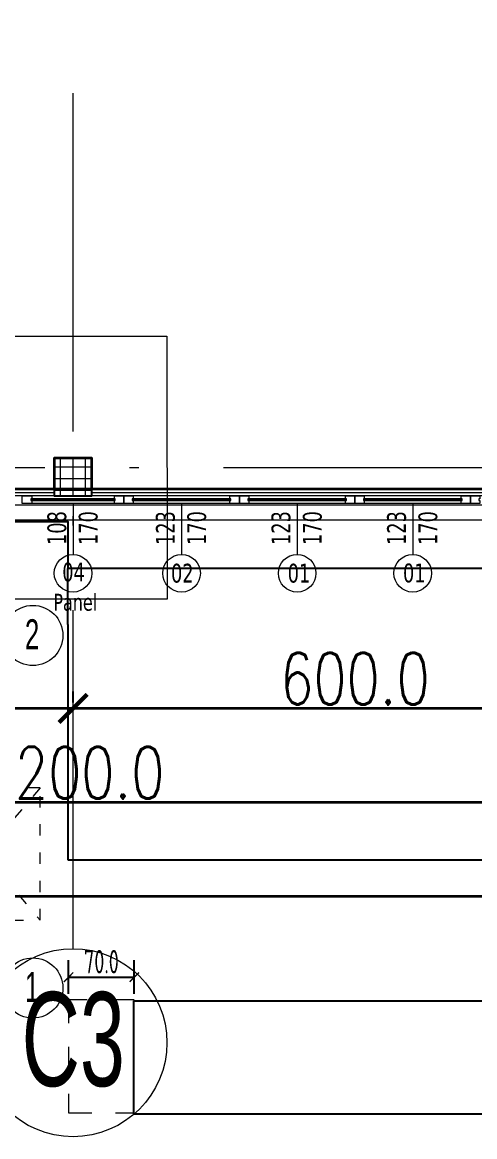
# Model space of a CAD drawing. Extents: x 6529560 to 6558080, y 5579316 to 5588131.
# Drawn here: x 6543582.74 to 6543587.56, y 5579499.85 to 5579511.71 of the extents above; entities that cross this region are included whole.
import ezdxf

# ---------------------------------------------------------------- set-up
doc = ezdxf.new("R2010")
doc.units = 0
doc.header["$MEASUREMENT"] = 0
doc.header["$PDSIZE"] = -5
for name, pattern in [('0.5_0.5', [1, 0.5, -0.5]), ('ACAD_ISO03W100', [30, 12, -18]), ('ACAD_ISO10W100', [18, 12, -3, 0, -3])]:
    doc.linetypes.add(name, pattern=pattern)
doc.layers.get('0').update_dxf_attribs({"color": 2, "linetype": 'CONTINUOUS', "lineweight": 5})
doc.layers.get('Defpoints').update_dxf_attribs({"linetype": 'CONTINUOUS'})
for name, color, linetype, lineweight in [('arch_droga', 1, 'CONTINUOUS', 25), ('arch_drzwi i okna', 4, 'CONTINUOUS', 15), ('arch_drzwi i okna_znaczniki', 130, 'CONTINUOUS', 9), ('arch_fundamenty na rzucie', 3, 'CONTINUOUS', 15), ('arch_osie', 181, 'CONTINUOUS', 5), ('arch_powierzchnia', 6, 'CONTINUOUS', 35), ('arch_sciany dzialowe cienkie na hali', 52, 'CONTINUOUS', 15), ('arch_sciany zewnętrzne', 94, 'CONTINUOUS', 18), ('arch_slupy wypelnienie', 9, 'CONTINUOUS', 13), ('arch_słupy', 8, 'CONTINUOUS', 25), ('arch_wymiary', 2, 'CONTINUOUS', 13), ('arch_zadaszenie', 76, 'CONTINUOUS', 15)]:
    doc.layers.add(name, color=color, linetype=linetype, lineweight=lineweight)
doc.layers.add('arch_osie opisy', color=1, linetype='CONTINUOUS')
doc.styles.add('ISO8', font='iso8.shx', dxfattribs={"width": 0.7})
doc.styles.get("Standard").update_dxf_attribs({"font": 'arial.ttf', "width": 0.75})
doc.styles.add('styl1', font='romans.shx', dxfattribs={"width": 0.75})
doc.styles.add('TABELKA', font='tahoma.ttf', dxfattribs={"width": 0.8})
doc.dimstyles.new('biura', dxfattribs={"dimtxt": 0.25, "dimasz": 0.1, "dimexe": 0.18, "dimexo": 0.0625, "dimgap": 0.04, "dimtad": 1, "dimdec": 1, "dimlfac": 100, "dimzin": 0, "dimdsep": 46, "dimtxsty": 'ISO8', "dimblk": 'ARCHTICK', "dimcen": 0.09, "dimadec": 0, "dimazin": 0, "dimtfac": 1, "dimtdec": 1, "dimtix": 1, "dimtofl": 0, "dimtmove": 0, "dimatfit": 3, "dimldrblk": 'ARCHTICK', "dimfxl": 0.2, "dimfxlon": 1, "dimtolj": 1, "dimtzin": 0, "dimarcsym": 0})
doc.dimstyles.new('wymiary hala', dxfattribs={"dimtxt": 0.55, "dimasz": 0.3, "dimexe": 0.18, "dimexo": 0.0625, "dimgap": 0.04, "dimtad": 1, "dimtoh": 1, "dimdec": 1, "dimlfac": 100, "dimzin": 0, "dimdsep": 46, "dimtxsty": 'styl1', "dimblk": 'ARCHTICK', "dimcen": 0.09, "dimadec": 0, "dimazin": 0, "dimtfac": 1, "dimtdec": 1, "dimtofl": 0, "dimtmove": 0, "dimatfit": 3, "dimldrblk": 'ARCHTICK', "dimfxl": 1, "dimtolj": 1, "dimtzin": 0, "dimarcsym": 0})

# ---------------------------------------------------------------- blocks, each defined once
blk = doc.blocks.new('ZT_z_opisami')
at = {"layer": 'arch_droga', "color": 7, "linetype": 'Continuous'}
for p, q in [((6540918.120309012, 5579428.451616715), (6540905.048503206, 5579428.451617444)), ((6540905.048503173, 5579427.854808397), (6540905.048503206, 5579428.451617444)), ((6540905.048503173, 5579427.854808397), (6540905.048323748, 5579425.351617444)), ((6540905.048323748, 5579425.351617442), (6540918.12030884, 5579425.351616712)), ((6540905.74821623, 5579423.851567268), (6540905.748130216, 5579422.651567269)), ((6540905.74821623, 5579423.851567268), (6540920.120308755, 5579423.851616601)), ((6540905.748130218, 5579422.651567268), (6540945.63975092, 5579422.651615176))]:
    blk.add_line(p, q, dxfattribs=at)
at = {"layer": 'arch_droga', "color": 0, "flags": 128}
blk.add_lwpolyline([(6540897.490311794, 5579428.951617867), (6540905.048503235, 5579428.951617444), (6540905.048503206, 5579428.451617444)], dxfattribs=at)
at = {"layer": 'arch_osie'}
for centre in [(6540904.67697064, 5579427.73877408, 9.39270141148296), (6540904.67697064, 5579423.988616257, 9.39270141148296)]:
    blk.add_circle(centre, 0.3199999999999999, dxfattribs=at)
at = {"layer": 'arch_zadaszenie', "linetype": 'ACAD_ISO03W100', "ltscale": 0.01, "elevation": 9.39270141148296}
for points in [[(6540904.753796667, 5579426.117309598), (6540903.556928423, 5579424.709922915)], [(6540903.556970639, 5579426.11761816), (6540904.753796667, 5579424.709922915)]]:
    blk.add_lwpolyline(points, dxfattribs=at)
at = {"layer": 'arch_zadaszenie', "linetype": 'ACAD_ISO03W100', "ltscale": 0.01, "elevation": 7.99054015707779}
blk.add_lwpolyline([(6540903.556970639, 5579424.709922915), (6540904.753796667, 5579424.709922915), (6540904.753796667, 5579426.117309598), (6540903.556970639, 5579426.117309598)], close=True, dxfattribs=at)
at = {"layer": 'arch_osie opisy', "char_height": 0.3199999999999999, "width": 0.4799999999999996, "attachment_point": 1}
for s, insert in [('{\\fArial Narrow|b0|i0|c238|p34;2}', (6540904.592778765, 5579427.910955811, 9.39270141148296)), ('{\\fArial Narrow|b0|i0|c238|p34;1}', (6540904.592778765, 5579424.160797988, 9.39270141148296))]:
    blk.add_mtext(s, dxfattribs=dict(at, insert=insert))
blk = doc.blocks.new('_ArchTick')
at = {"color": 0, "linetype": 'ByBlock', "const_width": 0.15}
blk.add_lwpolyline([(-0.5, -0.5), (0.5, 0.5)], dxfattribs=at)
blk = doc.blocks.new('*D117')
at = {"layer": 'arch_wymiary', "color": 0, "lineweight": -2, "transparency": 16777216}
for p, q in [((6543517.282235058, 5579504.347680096), (6543517.282235058, 5579502.230169278)), ((6543625.282235061, 5579504.347669278), (6543625.282235061, 5579502.230169278)), ((6543625.282235061, 5579502.410169278), (6543517.282235058, 5579502.410169278))]:
    blk.add_line(p, q, dxfattribs=at)
at = {"layer": 'Defpoints', "color": 0, "transparency": 16777216}
for p in [(6543517.282235058, 5579504.410180095), (6543625.282235061, 5579504.410169278), (6543517.282235058, 5579502.410169278)]:
    blk.add_point(p, dxfattribs=at)
at = {"layer": 'arch_wymiary', "color": 0, "lineweight": -2, "transparency": 16777216, "xscale": 0.3, "yscale": 0.3, "zscale": 0.3, "rotation": 180}
blk.add_blockref('_ArchTick', (6543517.282235058, 5579502.410169278), dxfattribs=at)
at = {"layer": 'arch_wymiary', "color": 0, "lineweight": -2, "transparency": 16777216, "xscale": 0.3, "yscale": 0.3, "zscale": 0.3}
blk.add_blockref('_ArchTick', (6543625.282235061, 5579502.410169278), dxfattribs=at)
at = {"layer": 'arch_wymiary', "color": 0, "transparency": 16777216, "insert": (6543571.28223506, 5579502.725169278), "char_height": 0.55, "attachment_point": 5, "style": 'styl1'}
blk.add_mtext('\\A1;10800.0', dxfattribs=at)
blk = doc.blocks.new('*D123')
at = {"layer": 'arch_wymiary', "color": 0, "lineweight": -2, "transparency": 16777216}
for p, q in [((6543577.28223506, 5579504.347669278), (6543577.28223506, 5579503.230169279)), ((6543589.282235063, 5579504.347669278), (6543589.282235063, 5579503.230169279)), ((6543577.28223506, 5579503.410169278), (6543589.282235063, 5579503.410169278))]:
    blk.add_line(p, q, dxfattribs=at)
at = {"layer": 'Defpoints', "color": 0, "transparency": 16777216}
for p in [(6543577.28223506, 5579504.410169278), (6543589.282235063, 5579504.410169278), (6543589.282235063, 5579503.410169278)]:
    blk.add_point(p, dxfattribs=at)
at = {"layer": 'arch_wymiary', "color": 0, "lineweight": -2, "transparency": 16777216, "xscale": 0.3, "yscale": 0.3, "zscale": 0.3, "rotation": 180}
blk.add_blockref('_ArchTick', (6543577.28223506, 5579503.410169278), dxfattribs=at)
at = {"layer": 'arch_wymiary', "color": 0, "lineweight": -2, "transparency": 16777216, "xscale": 0.3, "yscale": 0.3, "zscale": 0.3}
blk.add_blockref('_ArchTick', (6543589.282235063, 5579503.410169278), dxfattribs=at)
at = {"layer": 'arch_wymiary', "color": 0, "transparency": 16777216, "insert": (6543583.282235061, 5579503.725169279), "char_height": 0.55, "attachment_point": 5, "style": 'styl1'}
blk.add_mtext('\\A1;1200.0', dxfattribs=at)
blk = doc.blocks.new('*D137')
at = {"layer": 'arch_wymiary', "color": 0, "lineweight": -2, "transparency": 16777216}
for p, q in [((6543577.28223506, 5579504.472669278), (6543577.28223506, 5579504.590169278)), ((6543583.28223514, 5579504.472668602), (6543583.28223514, 5579504.590169278)), ((6543577.28223506, 5579504.410169278), (6543583.28223514, 5579504.410169278))]:
    blk.add_line(p, q, dxfattribs=at)
at = {"layer": 'Defpoints', "color": 0, "transparency": 16777216}
for p in [(6543577.28223506, 5579504.410169278), (6543583.28223514, 5579504.410169278), (6543583.28223514, 5579504.410168603)]:
    blk.add_point(p, dxfattribs=at)
at = {"layer": 'arch_wymiary', "color": 0, "lineweight": -2, "transparency": 16777216, "xscale": 0.3, "yscale": 0.3, "zscale": 0.3, "rotation": 180}
blk.add_blockref('_ArchTick', (6543577.28223506, 5579504.410169278), dxfattribs=at)
at = {"layer": 'arch_wymiary', "color": 0, "lineweight": -2, "transparency": 16777216, "xscale": 0.3, "yscale": 0.3, "zscale": 0.3}
blk.add_blockref('_ArchTick', (6543583.28223514, 5579504.410169278), dxfattribs=at)
at = {"layer": 'arch_wymiary', "color": 0, "transparency": 16777216, "insert": (6543580.2822351, 5579504.725169279), "char_height": 0.55, "attachment_point": 5, "style": 'styl1'}
blk.add_mtext('\\A1;600.0', dxfattribs=at)
blk = doc.blocks.new('*D138')
at = {"layer": 'arch_wymiary', "color": 0, "lineweight": -2, "transparency": 16777216}
for p, q in [((6543583.28223514, 5579504.472668602), (6543583.28223514, 5579504.590169278)), ((6543589.282235063, 5579504.472669278), (6543589.282235063, 5579504.590169278)), ((6543583.28223514, 5579504.410169278), (6543589.282235063, 5579504.410169278))]:
    blk.add_line(p, q, dxfattribs=at)
at = {"layer": 'Defpoints', "color": 0, "transparency": 16777216}
for p in [(6543583.28223514, 5579504.410168603), (6543589.282235063, 5579504.410169278), (6543589.282235063, 5579504.410169278)]:
    blk.add_point(p, dxfattribs=at)
at = {"layer": 'arch_wymiary', "color": 0, "lineweight": -2, "transparency": 16777216, "xscale": 0.3, "yscale": 0.3, "zscale": 0.3, "rotation": 180}
blk.add_blockref('_ArchTick', (6543583.28223514, 5579504.410169278), dxfattribs=at)
at = {"layer": 'arch_wymiary', "color": 0, "lineweight": -2, "transparency": 16777216, "xscale": 0.3, "yscale": 0.3, "zscale": 0.3}
blk.add_blockref('_ArchTick', (6543589.282235063, 5579504.410169278), dxfattribs=at)
at = {"layer": 'arch_wymiary', "color": 0, "transparency": 16777216, "insert": (6543586.282235102, 5579504.725169279), "char_height": 0.55, "attachment_point": 5, "style": 'styl1'}
blk.add_mtext('\\A1;600.0', dxfattribs=at)
blk = doc.blocks.new('biura_parter_hala')
at = {"layer": 'arch_slupy wypelnienie'}
h = blk.add_hatch(dxfattribs=at)
h.set_pattern_fill('ANSI37', color=256, angle=225)
h.set_pattern_definition([(270, (-6543688.969563113, -5579518.520169346), (0.125, 0), []), (0, (-6543688.969563113, -5579518.520169346), (0, 0.125), [])])
h.paths.add_polyline_path([(65.8999985884875, -11.45000800676644), (65.49999858811498, -11.45000800676644), (65.49999858811498, -11.85000800713897), (65.8999985884875, -11.85000800713897)])
at = {"layer": 'arch_drzwi i okna'}
for p, q in [((66.1399991940707, -11.85000427346676, -0.0368575220855849), (65.25999906565994, -11.85000427346676, -0.0368575220855849)), ((67.36999893281609, -11.85000486858189, -0.0368575220855849), (66.33999893348664, -11.85000486858189, -0.0368575220855849)), ((68.59999893419445, -11.85000486858189, -0.0368575220855849), (67.569998934865, -11.85000486858189, -0.0368575220855849)), ((69.82999893464148, -11.85000486858189, -0.0368575220855849), (68.79999893438071, -11.85000486858189, -0.0368575220855849)), ((65.25999906565994, -11.88000427372753, -0.0368575220855849), (65.25999906565994, -11.90000427421182, -0.0368575220855849)), ((66.1399991940707, -11.93000427354127, -0.0368575220855849), (65.25999906565994, -11.93000427354127, -0.0368575220855849)), ((66.1399991940707, -11.88000427372753, -0.0368575220855849), (66.1399991940707, -11.90000427421182, -0.0368575220855849)), ((66.33999893348664, -11.88000486977398, -0.0368575220855849), (66.33999893348664, -11.90000486839562, -0.0368575220855849)), ((67.36999893281609, -11.93000486772507, -0.0368575220855849), (66.33999893348664, -11.93000486772507, -0.0368575220855849)), ((67.36999893281609, -11.88000486977398, -0.0368575220855849), (67.36999893281609, -11.90000486839562, -0.0368575220855849)), ((67.569998934865, -11.88000486977398, -0.0368575220855849), (67.569998934865, -11.90000486839562, -0.0368575220855849)), ((68.59999893419445, -11.93000486772507, -0.0368575220855849), (67.569998934865, -11.93000486772507, -0.0368575220855849)), ((68.59999893419445, -11.88000486977398, -0.0368575220855849), (68.59999893419445, -11.90000486839562, -0.0368575220855849)), ((68.79999893438071, -11.88000486977398, -0.0368575220855849), (68.79999893438071, -11.90000486839562, -0.0368575220855849)), ((69.82999893464148, -11.93000486772507, -0.0368575220855849), (68.79999893438071, -11.93000486772507, -0.0368575220855849)), ((69.82999893464148, -11.88000486977398, -0.0368575220855849), (69.82999893464148, -11.90000486839562, -0.0368575220855849))]:
    blk.add_line(p, q, dxfattribs=at)
at = {"layer": 'arch_drzwi i okna', "elevation": -0.0368575220855849}
for points in [[(65.25999906565994, -11.85000427346676), (65.25999906565994, -11.88000427372753), (65.24999906402081, -11.88000427372753), (65.24999906402081, -11.90000427421182), (65.25999906565994, -11.90000427421182), (65.25999906565994, -11.93000427354127), (65.15999906416982, -11.93000427354127), (65.15999906416982, -11.85000427346676), (65.25999906565994, -11.85000427346676)], [(66.1399991940707, -11.93000427354127), (66.1399991940707, -11.90000427421182), (66.1499991947785, -11.90000427421182), (66.1499991947785, -11.88000427372753), (66.1399991940707, -11.88000427372753), (66.1399991940707, -11.85000427346676), (66.23999919462949, -11.85000427346676), (66.23999919462949, -11.93000427354127), (66.1399991940707, -11.93000427354127)], [(66.33999893348664, -11.85000486858189), (66.33999893348664, -11.88000486977398), (66.32999893277884, -11.88000486977398), (66.32999893277884, -11.90000486839562), (66.33999893348664, -11.90000486839562), (66.33999893348664, -11.93000486772507), (66.23999893479049, -11.93000486772507), (66.23999893479049, -11.85000486858189), (66.33999893348664, -11.85000486858189)], [(67.36999893281609, -11.93000486772507), (67.36999893281609, -11.90000486839562), (67.3799989335239, -11.90000486839562), (67.3799989335239, -11.88000486977398), (67.36999893281609, -11.88000486977398), (67.36999893281609, -11.85000486858189), (67.46999893337488, -11.85000486858189), (67.46999893337488, -11.93000486772507), (67.36999893281609, -11.93000486772507)], [(67.569998934865, -11.85000486858189), (67.569998934865, -11.88000486977398), (67.55999893322587, -11.88000486977398), (67.55999893322587, -11.90000486839562), (67.569998934865, -11.90000486839562), (67.569998934865, -11.93000486772507), (67.46999893337488, -11.93000486772507), (67.46999893337488, -11.85000486858189), (67.569998934865, -11.85000486858189)], [(68.59999893419445, -11.93000486772507), (68.59999893419445, -11.90000486839562), (68.60999893397091, -11.90000486839562), (68.60999893397091, -11.88000486977398), (68.59999893419445, -11.88000486977398), (68.59999893419445, -11.85000486858189), (68.6999989328906, -11.85000486858189), (68.6999989328906, -11.93000486772507), (68.59999893419445, -11.93000486772507)], [(68.79999893438071, -11.85000486858189), (68.79999893438071, -11.88000486977398), (68.78999893460423, -11.88000486977398), (68.78999893460423, -11.90000486839562), (68.79999893438071, -11.90000486839562), (68.79999893438071, -11.93000486772507), (68.6999989328906, -11.93000486772507), (68.6999989328906, -11.85000486858189), (68.79999893438071, -11.85000486858189)], [(69.82999893464148, -11.93000486772507), (69.82999893464148, -11.90000486839562), (69.83999893441796, -11.90000486839562), (69.83999893441796, -11.88000486977398), (69.82999893464148, -11.88000486977398), (69.82999893464148, -11.85000486858189), (69.92999893426895, -11.85000486858189), (69.92999893426895, -11.93000486772507), (69.82999893464148, -11.93000486772507)], [(70.0299989329651, -11.85000486858189), (70.0299989329651, -11.88000486977398), (70.01999893318862, -11.88000486977398), (70.01999893318862, -11.90000486839562), (70.0299989329651, -11.90000486839562), (70.0299989329651, -11.93000486772507), (69.92999893426895, -11.93000486772507), (69.92999893426895, -11.85000486858189), (70.0299989329651, -11.85000486858189)]]:
    blk.add_lwpolyline(points, dxfattribs=at)
for points in [[(65.24999906402081, -11.90000427421182), (66.1499991947785, -11.90000427421182), (66.1499991947785, -11.88000427372753), (65.24999906402081, -11.88000427372753)], [(65.25999906565994, -11.89500427339226), (66.1399991940707, -11.89500427339226), (66.1399991940707, -11.88500427268445), (65.25999906565994, -11.88500427268445)], [(66.32999893277884, -11.90000486839562), (67.3799989335239, -11.90000486839562), (67.3799989335239, -11.88000486977398), (66.32999893277884, -11.88000486977398)], [(66.33999893348664, -11.89500486850738), (67.36999893281609, -11.89500486850738), (67.36999893281609, -11.8850048687309), (66.33999893348664, -11.8850048687309)], [(67.55999893322587, -11.90000486839562), (68.60999893397091, -11.90000486839562), (68.60999893397091, -11.88000486977398), (67.55999893322587, -11.88000486977398)], [(67.569998934865, -11.89500486850738), (68.59999893419445, -11.89500486850738), (68.59999893419445, -11.8850048687309), (67.569998934865, -11.8850048687309)], [(68.78999893460423, -11.90000486839562), (69.83999893441796, -11.90000486839562), (69.83999893441796, -11.88000486977398), (68.78999893460423, -11.88000486977398)], [(68.79999893438071, -11.89500486850738), (69.82999893464148, -11.89500486850738), (69.82999893464148, -11.8850048687309), (68.79999893438071, -11.8850048687309)]]:
    blk.add_lwpolyline(points, close=True, dxfattribs=at)
at = {"layer": 'arch_drzwi i okna_znaczniki'}
for p, q in [((65.69999850541353, -11.93000427540392, -0.0368575220855849), (65.69999850541353, -12.47372354287654, -0.0368575220855849)), ((66.85499893408269, -11.93000486958772, -0.0368575220855849), (66.85499893408269, -12.47372413706034, -0.0368575220855849)), ((68.0849989335984, -11.93000486958772, -0.0368575220855849), (68.0849989335984, -12.47372413706034, -0.0368575220855849)), ((69.31499893311411, -11.93000486958772, -0.0368575220855849), (69.31499893311411, -12.47372413706034, -0.0368575220855849))]:
    blk.add_line(p, q, dxfattribs=at)
for centre in [(65.69999850541353, -12.6737235430628, -7.339102074641306), (66.85499893408269, -12.67372413817793, -7.339102071097378), (68.0849989335984, -12.67372413817793, -7.339102071097386), (69.31499893311411, -12.67372413817793, -7.339102071097392)]:
    blk.add_circle(centre, 0.2, dxfattribs=at)
at = {"layer": 'arch_fundamenty na rzucie', "extrusion": (-4.9482356e-09, -8.031561e-10, 1), "elevation": -0.0368575220855849}
blk.add_lwpolyline([(66.69989539403468, -10.14990476518869), (66.7001812485978, -12.94990474544465), (64.70018126163632, -12.95010891463607), (64.69989539962262, -10.15010893344879)], close=True, dxfattribs=at)
at = {"layer": 'arch_powierzchnia', "elevation": -0.0368575220855849}
blk.add_lwpolyline([(59.6250005159527, -4.955007656477391), (74.63817934598774, -4.955485649406909), (74.63817934598774, -11.77999626938253), (71.8999984851107, -11.77999626938253), (71.8999984851107, -11.45000275876373), (71.49999848473817, -11.45000790152699), (71.49999848473817, -11.77999626938253), (65.8999985884875, -11.77999626938253), (65.8999985884875, -11.45000800676644), (65.50000309199095, -11.45000326447189), (65.49999858811498, -11.77999626938253), (59.89999848324806, -11.77999626938253), (59.89999848324806, -11.45000655949115), (59.62501405738294, -11.45000655949115)], close=True, dxfattribs=at)
at = {"layer": 'arch_sciany dzialowe cienkie na hali', "elevation": -0.0368575220855849}
for points in [[(59.89999848324806, -11.77999626938253), (65.49999858811498, -11.77999626938253), (65.49999858811498, -11.85000800713897), (59.89999848324806, -11.85000800713897)], [(65.8999985884875, -11.77999626938253), (71.49999848473817, -11.77999626938253), (71.49999848473817, -11.85000790189951), (65.8999985884875, -11.85000790189951)]]:
    blk.add_lwpolyline(points, close=True, dxfattribs=at)
for points in [[(59.89999848324806, -11.81499816849828), (65.49999858811498, -11.81499816849828)], [(65.8999985884875, -11.81499816849828), (71.49999848473817, -11.81500208564102)]]:
    blk.add_lwpolyline(points, dxfattribs=at)
at = {"layer": 'arch_sciany zewnętrzne', "elevation": -0.0368575220855849}
for points in [[(108.2599980570376, 1.037485783919692), (108.2599980570376, -12.10999882407486), (81.40999146271497, -12.10999882221222), (81.40999146271497, -11.93000728916377), (78.02403958141804, -11.9300054917112), (78.02403782494366, -12.10999882407486), (59.18428662512451, -12.10999882221222), (59.18428662512451, -11.9500000635162), (57.92995254788547, -11.9500000635162), (57.92995254788547, -12.10999882314354), (32.2299991901964, -12.10999882407486), (32.2299991901964, -11.9500000635162), (30.24000594764948, -11.9500000635162), (30.24000594764948, -12.10999882407486), (8.229999196715651, -12.10999882221222), (8.22999919578433, -11.95000006072223), (6.23999919462949, -11.95000005885958), (6.23999919462949, -12.10999882314354), (-0.859990513883531, -12.10999882407486), (-0.8599905110895633, -7.417968140915036), (-0.699991274625063, -7.417968140915036), (-0.6999912774190307, -6.367968140169978), (-0.8599905120208859, -6.367968140169978), (-0.859990513883531, 1.037485783919692)], [(77.15999878384173, -11.9500000635162), (59.18428662512451, -11.9500000635162), (59.18428724911064, -11.93000082764774)]]:
    blk.add_lwpolyline(points, dxfattribs=at)
at = {"layer": 'arch_słupy', "elevation": -0.0368575220855849}
blk.add_lwpolyline([(65.8999985884875, -11.45000800676644), (65.49999858811498, -11.45000800676644), (65.49999858811498, -11.85000800713897), (65.8999985884875, -11.85000800713897)], close=True, dxfattribs=at)
at = {"layer": 'arch_drzwi i okna_znaczniki', "char_height": 0.2, "attachment_point": 1, "rotation": 90, "style": 'TABELKA'}
for s, insert in [('108\\P170', (65.4274574033916, -12.37286558840424, 7.265387517622877)), ('123\\P170', (66.58245783206075, -12.37285825237632, 7.265387203607653)), ('123\\P170', (67.81245783157647, -12.37285825237632, 7.265387203607653)), ('123\\P170', (69.04245783109216, -12.37286618351936, 7.265387203607653))]:
    blk.add_mtext_dynamic_manual_height_columns(s, width=2.624355469830334, gutter_width=1.82756919413805, heights=[0], dxfattribs=dict(at, insert=insert))
at = {"layer": 'arch_drzwi i okna_znaczniki', "attachment_point": 1, "style": 'TABELKA'}
for s, insert, char_height, width in [('04', (65.5856016445905, -12.56015466060489, -15.12949497261157), 0.2, 0.354261597984987), ('02', (66.7429586974904, -12.57229068968445, -14.26949496906765), 0.2, 0.354261597984987), ('01', (67.98448571655899, -12.57215543184429, -14.27949496906766), 0.2, 0.354261597984987), ('01', (69.2114759394899, -12.56997905019671, -14.25949496906766), 0.2, 0.354261597984987), ('Panel', (65.49094183091074, -12.89159978833049, -7.980960981879541), 0.18, 1.221098900301058)]:
    blk.add_mtext(s, dxfattribs=dict(at, insert=insert, char_height=char_height, width=width))
blk = doc.blocks.new('*D551')
at = {"layer": 'arch_wymiary', "color": 0, "linetype": 'ByBlock', "lineweight": -2, "transparency": 16777216}
for p, q in [((6543583.23407713, 5579501.372366685), (6543583.23407713, 5579501.730705855)), ((6543583.934331925, 5579501.372365735), (6543583.934331925, 5579501.730705855)), ((6543583.23407713, 5579501.550705855), (6543583.934331925, 5579501.550705855))]:
    blk.add_line(p, q, dxfattribs=at)
at = {"layer": 'Defpoints', "color": 0, "transparency": 16777216}
for p in [(6543583.934331925, 5579501.550705855), (6543583.23407713, 5579501.309866685), (6543583.934331925, 5579501.309865735)]:
    blk.add_point(p, dxfattribs=at)
at = {"layer": 'arch_wymiary', "color": 0, "lineweight": -2, "transparency": 16777216, "xscale": 0.1, "yscale": 0.1, "zscale": 0.1, "rotation": 180}
blk.add_blockref('_ArchTick', (6543583.23407713, 5579501.550705855), dxfattribs=at)
at = {"layer": 'arch_wymiary', "color": 0, "lineweight": -2, "transparency": 16777216, "xscale": 0.1, "yscale": 0.1, "zscale": 0.1}
blk.add_blockref('_ArchTick', (6543583.934331925, 5579501.550705855), dxfattribs=at)
at = {"layer": 'arch_wymiary', "color": 0, "transparency": 16777216, "insert": (6543583.584204527, 5579501.715705855), "char_height": 0.25, "attachment_point": 5, "style": 'ISO8'}
blk.add_mtext('\\A1;70.0', dxfattribs=at)

msp = doc.modelspace()

# ---------------------------------------------------------------- linework, layer by layer
at = {"layer": 'arch_osie', "linetype": 'ACAD_ISO10W100', "ltscale": 0.3, "extrusion": (-4.9483178e-09, -8.026501e-10, 1)}
for points in [[(6543583.282234408, 5579501.853899992), (6543583.282237132, 5579521.933252907)], [(6543507.882245502, 5579506.970169278), (6543634.682240482, 5579506.970170621)]]:
    msp.add_lwpolyline(points, dxfattribs=at)
at = {"layer": 'arch_osie'}
msp.add_circle((6543583.282234418, 5579500.853895716, 6.540478463072391), 0.9999999999999996, dxfattribs=at)
at = {"layer": 'arch_powierzchnia'}
for points in [[(6543512.72224539, 5579612.780169263), (6543629.842240481, 5579612.780169263), (6543629.842240481, 5579502.410169278), (6543512.72224539, 5579502.410169278)], [(6543513.722245389, 5579611.780169264), (6543628.842240482, 5579611.780169264), (6543628.842240482, 5579503.410169278), (6543513.722245389, 5579503.410169278)], [(6543514.722245389, 5579610.780169264), (6543627.842240481, 5579610.780169264), (6543627.842240481, 5579504.410169278), (6543514.722245389, 5579504.410169278)], [(6543517.052236772, 5579517.97020321), (6543625.51281645, 5579517.97020321), (6543625.51281645, 5579506.740173076), (6543517.052236772, 5579506.740173076)]]:
    msp.add_lwpolyline(points, close=True, dxfattribs=at)
at = {"layer": 'arch_wymiary', "linetype": '0.5_0.5', "ltscale": 0.5, "elevation": 7.990542902248156}
msp.add_lwpolyline([(6543583.934373124, 5579501.309865735), (6543583.23407713, 5579501.309866685), (6543583.23407713, 5579500.109225594), (6543583.934735322, 5579500.109217812)], dxfattribs=at)

# ---------------------------------------------------------------- block references
at = {"color": 4, "rotation": 359.9999223416695}
msp.add_blockref('ZT_z_opisami', (2670.614982363535, 86.31203352822922, -1.402158509234803), dxfattribs=at)
msp.add_blockref('biura_parter_hala', (6543517.582236774, 5579518.520169346, 13.87958101109268))

# ---------------------------------------------------------------- texts
at = {"layer": 'arch_osie opisy', "insert": (6543582.735963237, 5579501.391963629, 6.540478463072391), "char_height": 0.9999999999999996, "width": 1.499999999999998, "attachment_point": 1}
msp.add_mtext('{\\fArial Narrow|b0|i0|c238|p34;C3}', dxfattribs=at)

# ---------------------------------------------------------------- dimensions: what is measured, and where the dimension line sits
at = {"layer": 'arch_wymiary'}
for base, p1, p2, dimstyle, override, picture, middle in [((6543583.28223514, 5579504.410169278), (6543577.28223506, 5579504.410169278), (6543583.28223514, 5579504.410168603, 6.577336533478445), 'wymiary hala', {"dimtmove": 1}, '*D137', (6543580.2822351, 5579504.725169279)), ((6543589.282235063, 5579504.410169278), (6543583.28223514, 5579504.410168603, 6.577336533478445), (6543589.282235063, 5579504.410169278, 6.540478454042573), 'wymiary hala', {"dimtmove": 1}, '*D138', (6543586.282235102, 5579504.725169279)), ((6543589.282235063, 5579503.410169278), (6543577.28223506, 5579504.410169278, 6.540478454042573), (6543589.282235063, 5579504.410169278, 6.540478454042573), 'wymiary hala', {"dimtmove": 1}, '*D123', (6543583.282235061, 5579503.725169279)), ((6543583.934331925, 5579501.550705855), (6543583.23407713, 5579501.309866685, 7.990542902248156), (6543583.934331925, 5579501.309865735, 7.990542902248156), 'biura', {"dimfxl": 400}, '*D551', (6543583.584204527, 5579501.715705855))]:
    dim = msp.add_linear_dim(base=base, p1=p1, p2=p2, dimstyle=dimstyle, override=override, dxfattribs=at)
    dim.commit()
    dim.dimension.update_dxf_attribs({"geometry": picture, "text_midpoint": middle})
dim = msp.add_linear_dim(base=(6543517.282235058, 5579502.410169278), p1=(6543625.282235061, 5579504.410169278, 6.540478454042573), p2=(6543517.282235058, 5579504.410180095, 6.577336197859667), dimstyle='wymiary hala', dxfattribs=at)
dim.commit()
dim.dimension.update_dxf_attribs({"geometry": '*D117', "text_midpoint": (6543571.28223506, 5579502.725169278)})

doc.saveas('drawing.dxf')
